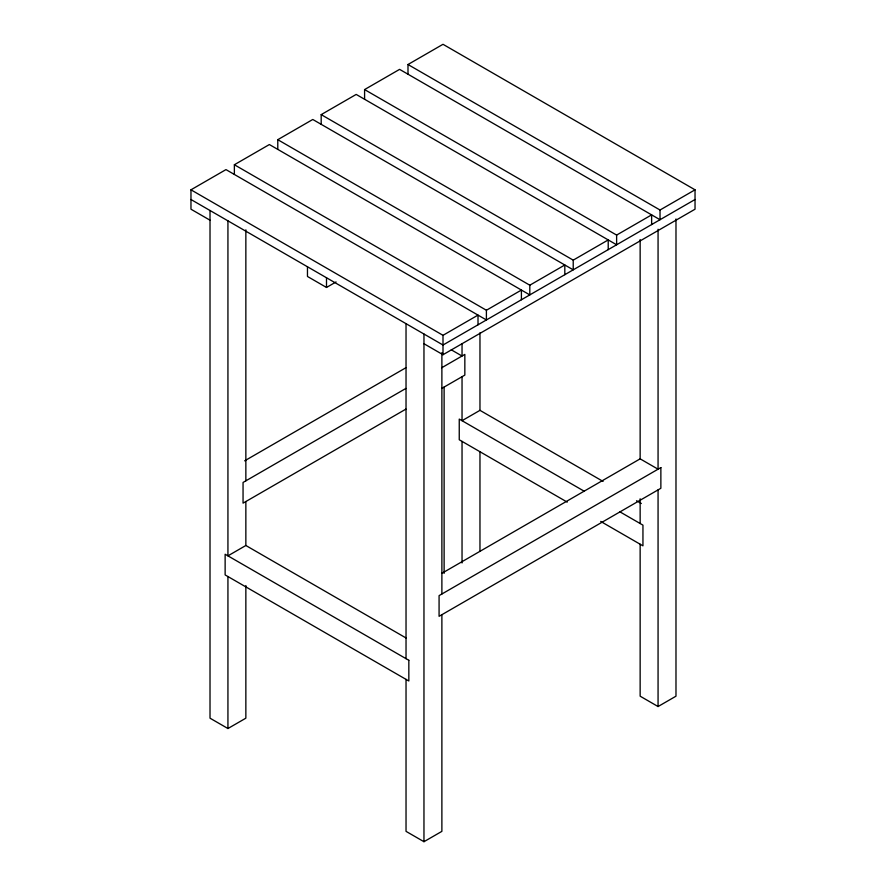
<?xml version="1.0" encoding="UTF-8"?>
<svg xmlns="http://www.w3.org/2000/svg" width="886" height="886" viewBox="0 0 886 886"><rect width="100%" height="100%" fill="white"/><g stroke="black" fill="none" stroke-linecap="round" stroke-linejoin="round"><path stroke-width="1.33" d="M210.015 220.204L190.966 209.207L190.966 189.814L225.974 169.603L486.403 319.957L486.403 310.255L234.369 164.752L234.369 174.453M234.369 164.752L269.377 144.54L529.806 294.905L529.806 285.203L277.783 139.689L277.783 149.391M277.783 139.689L312.78 119.477L573.22 269.842L573.22 260.141L321.186 114.626L321.186 124.328M321.186 114.626L356.194 94.425L616.623 244.78L616.623 235.078L364.589 89.575L364.589 99.265M364.589 89.575L399.597 69.363L660.026 219.717L660.026 210.015L407.992 64.512L407.992 74.214M407.992 64.512L443 44.3L695.034 189.814L695.034 209.207L443 354.721L423.962 343.724M307.464 266.764L307.464 276.465L326.502 287.463L336.06 281.947M190.966 189.814L443 335.318L478.008 315.106L478.008 324.808M486.403 310.255L521.411 290.054L521.411 299.745M529.806 285.203L564.814 264.992L564.814 274.693M573.22 260.141L608.217 239.929L608.217 249.63M616.623 235.078L651.631 214.866L651.631 224.568M660.026 210.015L695.034 189.814M695.034 199.505L443 345.019L190.966 199.505M244.658 460.831L405.899 367.734M405.91 388.433L243.052 482.449L243.052 503.148L405.91 409.122M441.737 367.745L464.84 354.4L464.84 375.099L441.737 388.433M406.032 637.975L245.854 545.499L227.935 555.854L227.935 220.847M603.078 481.419L479.968 410.34L462.038 420.695L462.038 376.716M441.87 573.32L640.146 458.848L658.065 469.192L658.065 229.252M210.015 210.503L210.015 718.181L227.935 728.525L245.854 718.181L245.854 585.546M406.032 679.374L406.032 831.356L423.962 841.7L441.881 831.356L441.881 614.707M640.146 544.214L640.146 696.186L658.065 706.541L675.985 696.186L675.985 218.964M451.284 349.815L462.038 356.017L462.038 343.602M636.547 500.745L641.331 503.503M583.963 491.077L459.247 419.078L459.247 439.766L567.228 502.118M619.823 511.787L642.948 525.132L642.948 545.831L600.697 521.433M658.065 489.892L658.065 706.541M640.146 239.552L640.146 458.848M640.146 498.785L640.146 523.515M479.968 332.826L479.968 410.34M479.968 451.76L479.968 551.236M462.038 441.383L462.038 562.964M444.119 387.06L444.119 573.353M443 335.318L443 354.721M441.881 352.683L441.881 594.008M423.962 334.022L423.962 841.7M406.032 323.678L406.032 658.675M326.502 277.761L326.502 287.463M245.854 229.817L245.854 480.832M245.854 501.531L245.854 545.499M227.935 576.542L227.935 728.525M660.867 467.575L439.079 595.625L439.079 616.324L660.867 488.275L660.867 467.575M408.834 660.292L225.133 554.237L225.133 574.925L408.834 680.991L408.834 660.292"/></g></svg>
